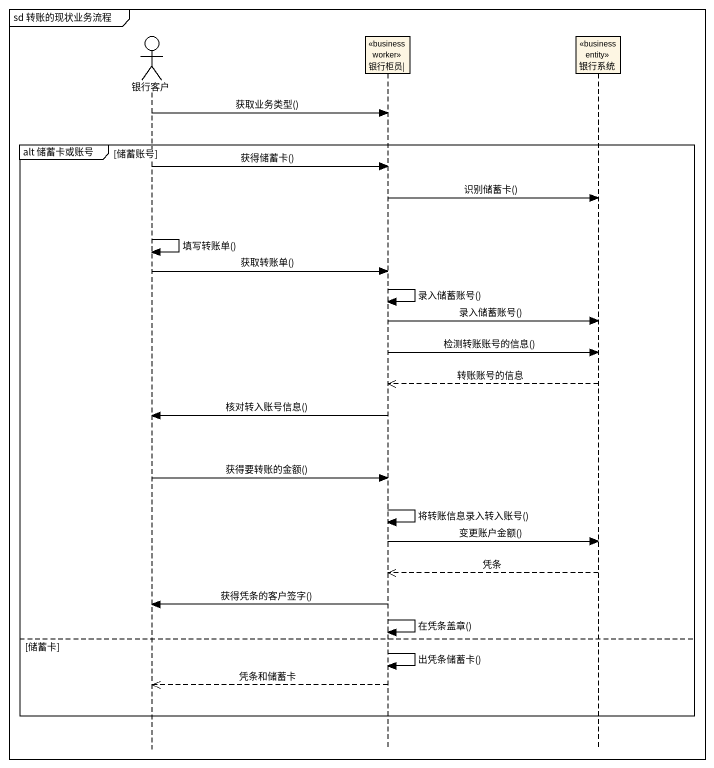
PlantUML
@startuml
mainframe sd 转账的现状业务流程
hide footbox
actor 银行客户
participant "银行柜员|" as 银行柜员 <<business worker>>
participant 银行系统 <<business entity>>

银行客户 -> 银行柜员 : 获取业务类型()
group alt 储蓄卡或账号 [储蓄账号]
  银行客户 -> 银行柜员 : 获得储蓄卡()
  银行柜员 -> 银行系统 : 识别储蓄卡()
  银行客户 -> 银行客户 : 填写转账单()
  银行客户 -> 银行柜员 : 获取转账单()
  银行柜员 -> 银行柜员 : 录入储蓄账号()
  银行柜员 -> 银行系统 : 录入储蓄账号()
  银行柜员 -> 银行系统 : 检测转账账号的信息()
  银行系统 -->> 银行柜员 : 转账账号的信息
  银行柜员 -> 银行客户 : 核对转入账号信息()
  银行客户 -> 银行柜员 : 获得要转账的金额()
  银行柜员 -> 银行柜员 : 将转账信息录入转入账号()
  银行柜员 -> 银行系统 : 变更账户金额()
  银行系统 -->> 银行柜员 : 凭条
  银行柜员 -> 银行客户 : 获得凭条的客户签字()
  银行柜员 -> 银行柜员 : 在凭条盖章()
else 储蓄卡
  银行柜员 -> 银行柜员 : 出凭条储蓄卡()
  银行柜员 -->> 银行客户 : 凭条和储蓄卡
end
@enduml
